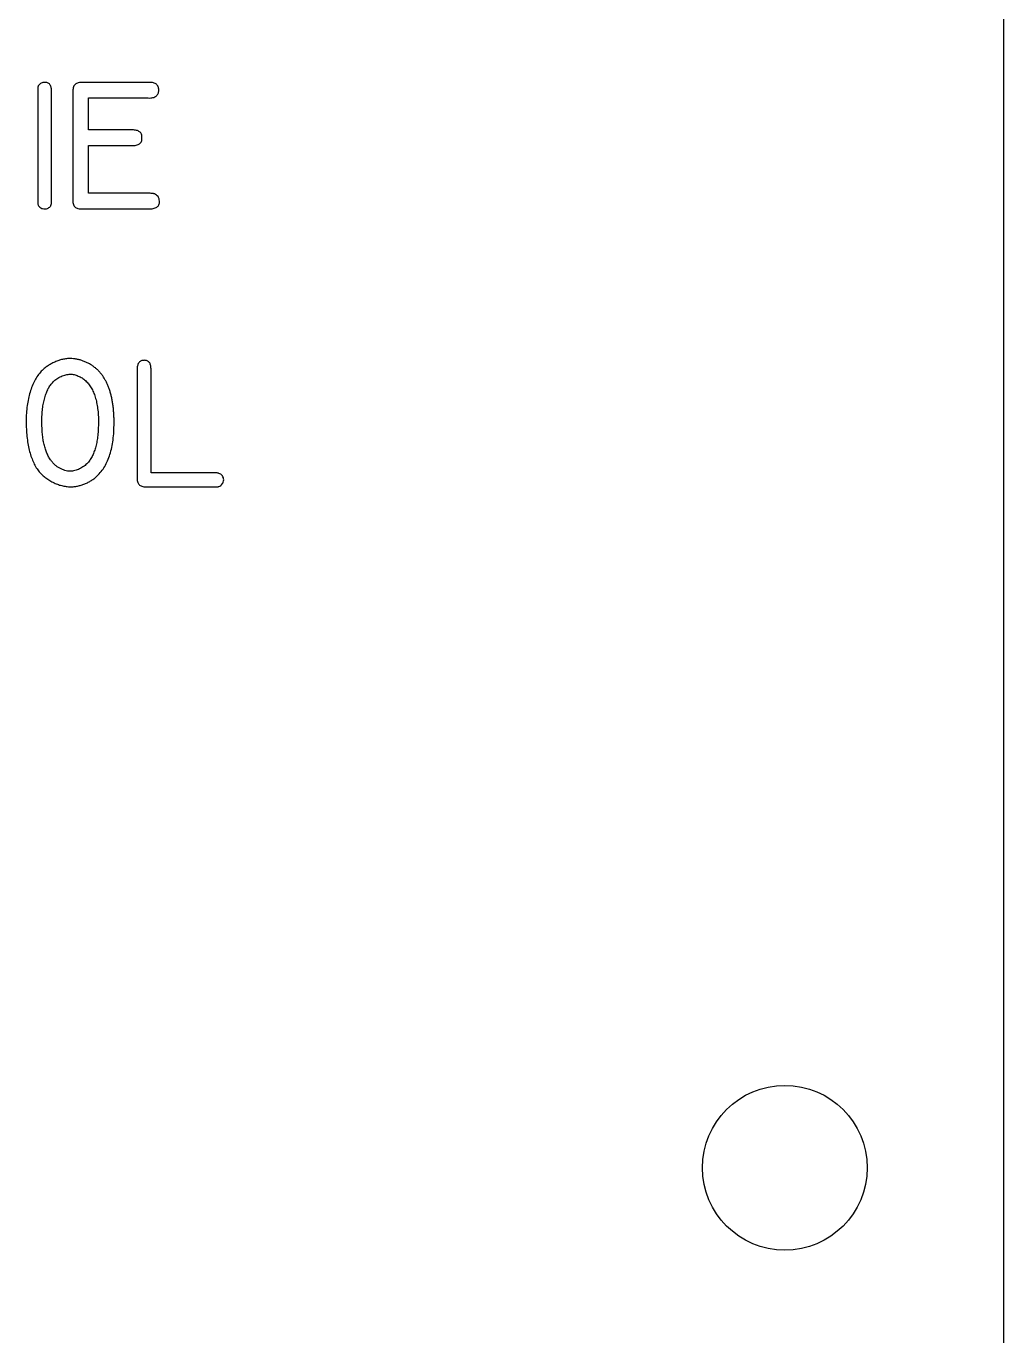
# Model space of a CAD drawing. Header units: inches. Extents: x 0.08 to 1.88, y 6.48 to 11.63.
# Drawn here: x 0.871 to 1.876, y 7.68 to 9.026 of the extents above; entities that cross this region are included whole.
import ezdxf

# ---------------------------------------------------------------- set-up
doc = ezdxf.new("R2010")
doc.units = ezdxf.units.IN
doc.header["$MEASUREMENT"] = 0

msp = doc.modelspace()

# ---------------------------------------------------------------- linework, layer by layer
at = {"color": 7, "linetype": 'Continuous', "lineweight": 25}
for p, q in [((1.8756, 6.4774), (1.8756, 11.6274)), ((0.9971, 8.9682), (0.9295, 8.9682)), ((0.8827, 8.9589), (0.8827, 8.847)), ((0.8969, 8.847), (0.8969, 8.9595)), ((0.9189, 8.9578), (0.9189, 8.8488)), ((0.935, 8.9522), (0.9964, 8.9522)), ((0.935, 8.9193), (0.935, 8.9522)), ((0.9799, 8.9193), (0.935, 8.9193)), ((0.935, 8.9033), (0.9791, 8.9033)), ((0.935, 8.8542), (0.935, 8.9033)), ((0.9973, 8.8542), (0.935, 8.8542)), ((0.9291, 8.8381), (0.9964, 8.8381)), ((0.9162, 8.6843), (0.9162, 8.6844)), ((0.9849, 8.6738), (0.985, 8.5621)), ((0.9992, 8.5667), (0.9992, 8.6738)), ((0.9162, 8.6683), (0.9162, 8.6683)), ((1.0645, 8.5667), (0.9992, 8.5667)), ((0.9939, 8.5524), (1.0632, 8.5524))]:
    msp.add_line(p, q, dxfattribs=at)
msp.add_circle((1.6506, 7.8524), 0.0847, dxfattribs=at)
for points, knots in [([(0.8899, 8.9682), (0.8893, 8.9681), (0.8881, 8.9681), (0.8864, 8.9674), (0.8848, 8.9664), (0.884, 8.9655), (0.8836, 8.965)], [0, 0, 0, 0, 0.252822, 0.495908, 0.737887, 1, 1, 1, 1]), ([(0.8969, 8.9595), (0.8969, 8.9602), (0.8969, 8.9615), (0.8966, 8.9633), (0.896, 8.9648), (0.8952, 8.9661), (0.8942, 8.9671), (0.8929, 8.9678), (0.8915, 8.9682), (0.8905, 8.9682), (0.8899, 8.9682)], [0, 0, 0, 0, 0.162439, 0.303775, 0.43068, 0.542576, 0.650112, 0.75758, 0.872008, 1, 1, 1, 1]), ([(0.9295, 8.9682), (0.9286, 8.9682), (0.9269, 8.9682), (0.9245, 8.9679), (0.9226, 8.9672), (0.921, 8.9661), (0.9199, 8.9646), (0.9192, 8.9627), (0.9188, 8.9603), (0.9189, 8.9587), (0.9189, 8.9578)], [0, 0, 0, 0, 0.1585091, 0.2908369, 0.4048166, 0.5043141, 0.6034536, 0.7159414, 0.8469573, 1, 1, 1, 1]), ([(1.0071, 8.9603), (1.0071, 8.9609), (1.0071, 8.9621), (1.0066, 8.9638), (1.0058, 8.9652), (1.0047, 8.9663), (1.0033, 8.9672), (1.0015, 8.9678), (0.9994, 8.9682), (0.9979, 8.9682), (0.9971, 8.9682)], [0, 0, 0, 0, 0.129754, 0.244204, 0.352358, 0.457624, 0.571353, 0.69607, 0.837509, 1, 1, 1, 1]), ([(0.8836, 8.965), (0.8834, 8.9647), (0.8831, 8.964), (0.8828, 8.9628), (0.8827, 8.961), (0.8827, 8.9597), (0.8827, 8.9589)], [0, 0, 0, 0, 0.1707373, 0.3536747, 0.6091349, 1, 1, 1, 1]), ([(0.9964, 8.9522), (0.9972, 8.9521), (0.9988, 8.9521), (1.001, 8.9525), (1.003, 8.9531), (1.0045, 8.954), (1.0057, 8.9552), (1.0066, 8.9567), (1.0071, 8.9584), (1.0071, 8.9596), (1.0071, 8.9603)], [0, 0, 0, 0, 0.165475, 0.309871, 0.436909, 0.551529, 0.656124, 0.761672, 0.873792, 1, 1, 1, 1]), ([(0.9899, 8.9112), (0.9899, 8.9119), (0.9899, 8.9131), (0.9894, 8.9148), (0.9886, 8.9163), (0.9875, 8.9175), (0.986, 8.9183), (0.9843, 8.919), (0.9822, 8.9193), (0.9807, 8.9193), (0.9799, 8.9193)], [0, 0, 0, 0, 0.131762, 0.248301, 0.356631, 0.464506, 0.57666, 0.700281, 0.839761, 1, 1, 1, 1]), ([(0.9791, 8.9033), (0.98, 8.9033), (0.9816, 8.9033), (0.9839, 8.9036), (0.9858, 8.9042), (0.9874, 8.905), (0.9886, 8.9062), (0.9894, 8.9076), (0.9899, 8.9093), (0.9899, 8.9106), (0.9899, 8.9112)], [0, 0, 0, 0, 0.168511, 0.315053, 0.442072, 0.555361, 0.660409, 0.76483, 0.875171, 1, 1, 1, 1]), ([(0.8827, 8.847), (0.8827, 8.8464), (0.8827, 8.8453), (0.8827, 8.8439), (0.8829, 8.8429), (0.8831, 8.8423), (0.8832, 8.8421)], [0, 0, 0, 0, 0.400719, 0.653819, 0.825724, 1, 1, 1, 1]), ([(0.8962, 8.8413), (0.8963, 8.8417), (0.8966, 8.8424), (0.8968, 8.8436), (0.897, 8.8451), (0.897, 8.8463), (0.8969, 8.847)], [0, 0, 0, 0, 0.196636, 0.386764, 0.637659, 1, 1, 1, 1]), ([(0.9189, 8.8488), (0.9189, 8.8478), (0.9188, 8.8461), (0.9191, 8.8437), (0.9197, 8.8418), (0.9208, 8.8402), (0.9223, 8.8391), (0.9242, 8.8384), (0.9266, 8.8381), (0.9282, 8.8381), (0.9291, 8.8381)], [0, 0, 0, 0, 0.1589438, 0.291446, 0.4047052, 0.504515, 0.6039656, 0.7153127, 0.846477, 1, 1, 1, 1]), ([(0.9964, 8.8381), (0.9973, 8.8381), (0.999, 8.8381), (1.0014, 8.8384), (1.0035, 8.839), (1.0052, 8.8399), (1.0065, 8.841), (1.0074, 8.8425), (1.0079, 8.8442), (1.0079, 8.8454), (1.0079, 8.846)], [0, 0, 0, 0, 0.17315, 0.32387, 0.453868, 0.569336, 0.672569, 0.774373, 0.880492, 1, 1, 1, 1]), ([(1.0026, 8.8536), (1.0023, 8.8537), (1.0017, 8.854), (1.0006, 8.8541), (0.9991, 8.8541), (0.998, 8.8542), (0.9973, 8.8542)], [0, 0, 0, 0, 0.185114, 0.367125, 0.615123, 1, 1, 1, 1]), ([(1.0079, 8.846), (1.0078, 8.8469), (1.0076, 8.8486), (1.0065, 8.8508), (1.0048, 8.8526), (1.0034, 8.8532), (1.0026, 8.8536)], [0, 0, 0, 0, 0.269511, 0.509617, 0.744319, 1, 1, 1, 1]), ([(0.8832, 8.8421), (0.8835, 8.8415), (0.8842, 8.8404), (0.8858, 8.8391), (0.8878, 8.8383), (0.8892, 8.8382), (0.8899, 8.8381)], [0, 0, 0, 0, 0.230334, 0.479964, 0.74004, 1, 1, 1, 1]), ([(0.8899, 8.8381), (0.8905, 8.8382), (0.8918, 8.8382), (0.8935, 8.839), (0.8951, 8.8399), (0.8958, 8.8409), (0.8962, 8.8413)], [0, 0, 0, 0, 0.252909, 0.513256, 0.767106, 1, 1, 1, 1]), ([(0.9162, 8.6844), (0.9148, 8.6843), (0.9122, 8.6842), (0.9082, 8.6835), (0.9042, 8.6823), (0.9003, 8.6808), (0.8964, 8.6789), (0.8928, 8.6767), (0.8894, 8.6742), (0.8874, 8.6722), (0.8864, 8.6713)], [0, 0, 0, 0, 0.1189, 0.238815, 0.363412, 0.491768, 0.621792, 0.748494, 0.874822, 1, 1, 1, 1]), ([(0.942, 8.6747), (0.941, 8.6754), (0.9391, 8.6769), (0.9361, 8.6788), (0.9329, 8.6804), (0.9296, 8.6818), (0.9263, 8.6829), (0.9229, 8.6837), (0.9195, 8.6842), (0.9173, 8.6843), (0.9162, 8.6843)], [0, 0, 0, 0, 0.1288972, 0.256024, 0.383031, 0.5107626, 0.6368643, 0.7599671, 0.8800174, 1, 1, 1, 1]), ([(0.8864, 8.6713), (0.8852, 8.6698), (0.8826, 8.6668), (0.8795, 8.6616), (0.8769, 8.656), (0.8747, 8.6497), (0.873, 8.643), (0.8718, 8.6358), (0.871, 8.6281), (0.8709, 8.6228), (0.8709, 8.6201)], [0, 0, 0, 0, 0.105705, 0.215134, 0.329018, 0.449631, 0.576639, 0.710541, 0.851416, 1, 1, 1, 1]), ([(0.9612, 8.6179), (0.9612, 8.6195), (0.9612, 8.6228), (0.961, 8.6276), (0.9606, 8.6322), (0.9601, 8.6366), (0.9594, 8.6408), (0.9586, 8.6448), (0.9576, 8.6487), (0.9565, 8.6523), (0.9552, 8.6558), (0.9538, 8.6591), (0.9522, 8.6621), (0.9505, 8.665), (0.9486, 8.6678), (0.9466, 8.6703), (0.9444, 8.6726), (0.9428, 8.674), (0.942, 8.6747)], [0, 0, 0, 0, 0.080424, 0.157711, 0.231972, 0.303725, 0.372685, 0.438908, 0.502962, 0.564675, 0.624091, 0.681389, 0.737383, 0.791688, 0.84518, 0.897488, 0.948885, 1, 1, 1, 1]), ([(0.9921, 8.6825), (0.9916, 8.6825), (0.9905, 8.6824), (0.9891, 8.682), (0.9879, 8.6813), (0.9868, 8.6803), (0.986, 8.6791), (0.9855, 8.6775), (0.985, 8.6758), (0.985, 8.6745), (0.9849, 8.6738)], [0, 0, 0, 0, 0.126924, 0.242718, 0.351139, 0.459469, 0.575157, 0.698742, 0.839735, 1, 1, 1, 1]), ([(0.9992, 8.6738), (0.9992, 8.6745), (0.9991, 8.6758), (0.9988, 8.6776), (0.9982, 8.6791), (0.9975, 8.6804), (0.9964, 8.6813), (0.9952, 8.682), (0.9937, 8.6824), (0.9926, 8.6825), (0.9921, 8.6825)], [0, 0, 0, 0, 0.159106, 0.301148, 0.426235, 0.540226, 0.648063, 0.756801, 0.871454, 1, 1, 1, 1]), ([(0.887, 8.6197), (0.887, 8.6219), (0.8871, 8.6263), (0.8876, 8.6326), (0.8886, 8.6385), (0.8899, 8.6439), (0.8915, 8.6489), (0.8934, 8.6533), (0.8957, 8.6571), (0.8976, 8.6592), (0.8985, 8.6603)], [0, 0, 0, 0, 0.156125, 0.302877, 0.440322, 0.56978, 0.690666, 0.801587, 0.904038, 1, 1, 1, 1]), ([(0.8985, 8.6603), (0.8991, 8.6609), (0.9003, 8.662), (0.9023, 8.6635), (0.9045, 8.6648), (0.9068, 8.666), (0.9092, 8.667), (0.9116, 8.6677), (0.9139, 8.6681), (0.9154, 8.6682), (0.9162, 8.6683)], [0, 0, 0, 0, 0.123362, 0.249717, 0.37865, 0.511599, 0.64377, 0.76903, 0.886766, 1, 1, 1, 1]), ([(0.9162, 8.6683), (0.9168, 8.6683), (0.9182, 8.6682), (0.9202, 8.6678), (0.9223, 8.6672), (0.9251, 8.6661), (0.9284, 8.6645), (0.9307, 8.6626), (0.9318, 8.6617)], [0, 0, 0, 0, 0.11376, 0.233218, 0.356799, 0.48809, 0.749531, 1, 1, 1, 1]), ([(0.9318, 8.6617), (0.9329, 8.6606), (0.9351, 8.6583), (0.9378, 8.6543), (0.9401, 8.6497), (0.942, 8.6446), (0.9434, 8.6389), (0.9444, 8.6327), (0.9451, 8.626), (0.9451, 8.6213), (0.9451, 8.6189)], [0, 0, 0, 0, 0.100865, 0.20514, 0.314754, 0.432735, 0.558927, 0.694653, 0.841474, 1, 1, 1, 1]), ([(0.8709, 8.6201), (0.8709, 8.6173), (0.871, 8.612), (0.8716, 8.6043), (0.8726, 8.5971), (0.8739, 8.5904), (0.8757, 8.5842), (0.8779, 8.5785), (0.8804, 8.5733), (0.8825, 8.5702), (0.8836, 8.5687)], [0, 0, 0, 0, 0.153124, 0.297158, 0.432037, 0.559346, 0.678717, 0.790963, 0.898004, 1, 1, 1, 1]), ([(0.8964, 8.5795), (0.8956, 8.5806), (0.894, 8.583), (0.8921, 8.587), (0.8905, 8.5913), (0.8892, 8.5961), (0.8882, 8.6013), (0.8875, 8.607), (0.8871, 8.6132), (0.887, 8.6175), (0.887, 8.6197)], [0, 0, 0, 0, 0.100044, 0.204357, 0.314658, 0.431428, 0.557026, 0.692898, 0.840874, 1, 1, 1, 1]), ([(0.9451, 8.6189), (0.9451, 8.6165), (0.945, 8.612), (0.9446, 8.6054), (0.9437, 8.5994), (0.9425, 8.594), (0.941, 8.5891), (0.9392, 8.5846), (0.9369, 8.5806), (0.9351, 8.5782), (0.9342, 8.5771)], [0, 0, 0, 0, 0.161174, 0.309864, 0.446677, 0.572217, 0.688558, 0.797887, 0.901397, 1, 1, 1, 1]), ([(0.944, 8.5636), (0.9453, 8.5651), (0.9482, 8.5681), (0.9517, 8.5734), (0.9547, 8.5793), (0.9571, 8.5859), (0.959, 8.593), (0.9603, 8.6007), (0.9611, 8.6091), (0.9611, 8.6149), (0.9612, 8.6179)], [0, 0, 0, 0, 0.1049171, 0.2129477, 0.3252539, 0.4434431, 0.5691427, 0.7031781, 0.8465565, 1, 1, 1, 1]), ([(0.9162, 8.5685), (0.9152, 8.5685), (0.9134, 8.5686), (0.9107, 8.5693), (0.908, 8.5702), (0.9053, 8.5715), (0.9028, 8.5731), (0.9004, 8.5749), (0.8982, 8.5771), (0.897, 8.5787), (0.8964, 8.5795)], [0, 0, 0, 0, 0.116304, 0.233863, 0.354988, 0.482525, 0.612268, 0.740399, 0.869415, 1, 1, 1, 1]), ([(0.9342, 8.5771), (0.9336, 8.5765), (0.9324, 8.5753), (0.9303, 8.5736), (0.9281, 8.5721), (0.9258, 8.5709), (0.9234, 8.5699), (0.9209, 8.5691), (0.9185, 8.5686), (0.9169, 8.5685), (0.9162, 8.5685)], [0, 0, 0, 0, 0.125983, 0.2526, 0.38207, 0.513681, 0.642442, 0.765615, 0.88507, 1, 1, 1, 1]), ([(0.8836, 8.5687), (0.8846, 8.5675), (0.8866, 8.5652), (0.8901, 8.5622), (0.8941, 8.5594), (0.8984, 8.557), (0.9028, 8.555), (0.9074, 8.5536), (0.912, 8.5527), (0.915, 8.5525), (0.9165, 8.5524)], [0, 0, 0, 0, 0.121113, 0.243963, 0.369981, 0.501105, 0.632263, 0.757497, 0.880131, 1, 1, 1, 1]), ([(0.9165, 8.5524), (0.9177, 8.5525), (0.9202, 8.5525), (0.9238, 8.5532), (0.9275, 8.5541), (0.9311, 8.5554), (0.9346, 8.557), (0.938, 8.5589), (0.9411, 8.5611), (0.943, 8.5627), (0.944, 8.5636)], [0, 0, 0, 0, 0.118981, 0.240318, 0.364646, 0.49276, 0.622125, 0.749523, 0.874592, 1, 1, 1, 1]), ([(1.069, 8.5663), (1.0687, 8.5664), (1.0682, 8.5665), (1.0672, 8.5667), (1.066, 8.5667), (1.0651, 8.5667), (1.0645, 8.5667)], [0, 0, 0, 0, 0.187553, 0.376242, 0.625932, 1, 1, 1, 1]), ([(1.0739, 8.5596), (1.0738, 8.5604), (1.0737, 8.5619), (1.0726, 8.5638), (1.071, 8.5655), (1.0697, 8.566), (1.069, 8.5663)], [0, 0, 0, 0, 0.251389, 0.506278, 0.756676, 1, 1, 1, 1]), ([(0.985, 8.5621), (0.9849, 8.5613), (0.9849, 8.5599), (0.9852, 8.5579), (0.9858, 8.5562), (0.9868, 8.5548), (0.9882, 8.5537), (0.9898, 8.5529), (0.9918, 8.5525), (0.9932, 8.5525), (0.9939, 8.5524)], [0, 0, 0, 0, 0.148439, 0.277754, 0.394678, 0.503287, 0.610856, 0.724856, 0.853841, 1, 1, 1, 1]), ([(1.0632, 8.5524), (1.0637, 8.5524), (1.0646, 8.5524), (1.0658, 8.5524), (1.0667, 8.5524), (1.0674, 8.5525), (1.0681, 8.5525), (1.0686, 8.5527), (1.0688, 8.5528)], [0, 0, 0, 0, 0.26677, 0.47526, 0.63411, 0.738474, 0.883794, 1, 1, 1, 1]), ([(1.0688, 8.5528), (1.0695, 8.5531), (1.0709, 8.5537), (1.0725, 8.5553), (1.0736, 8.5573), (1.0738, 8.5589), (1.0739, 8.5596)], [0, 0, 0, 0, 0.2596467, 0.5002268, 0.7361659, 1, 1, 1, 1])]:
    msp.add_open_spline(points, degree=3, knots=knots, dxfattribs=at)

doc.saveas('drawing.dxf')
